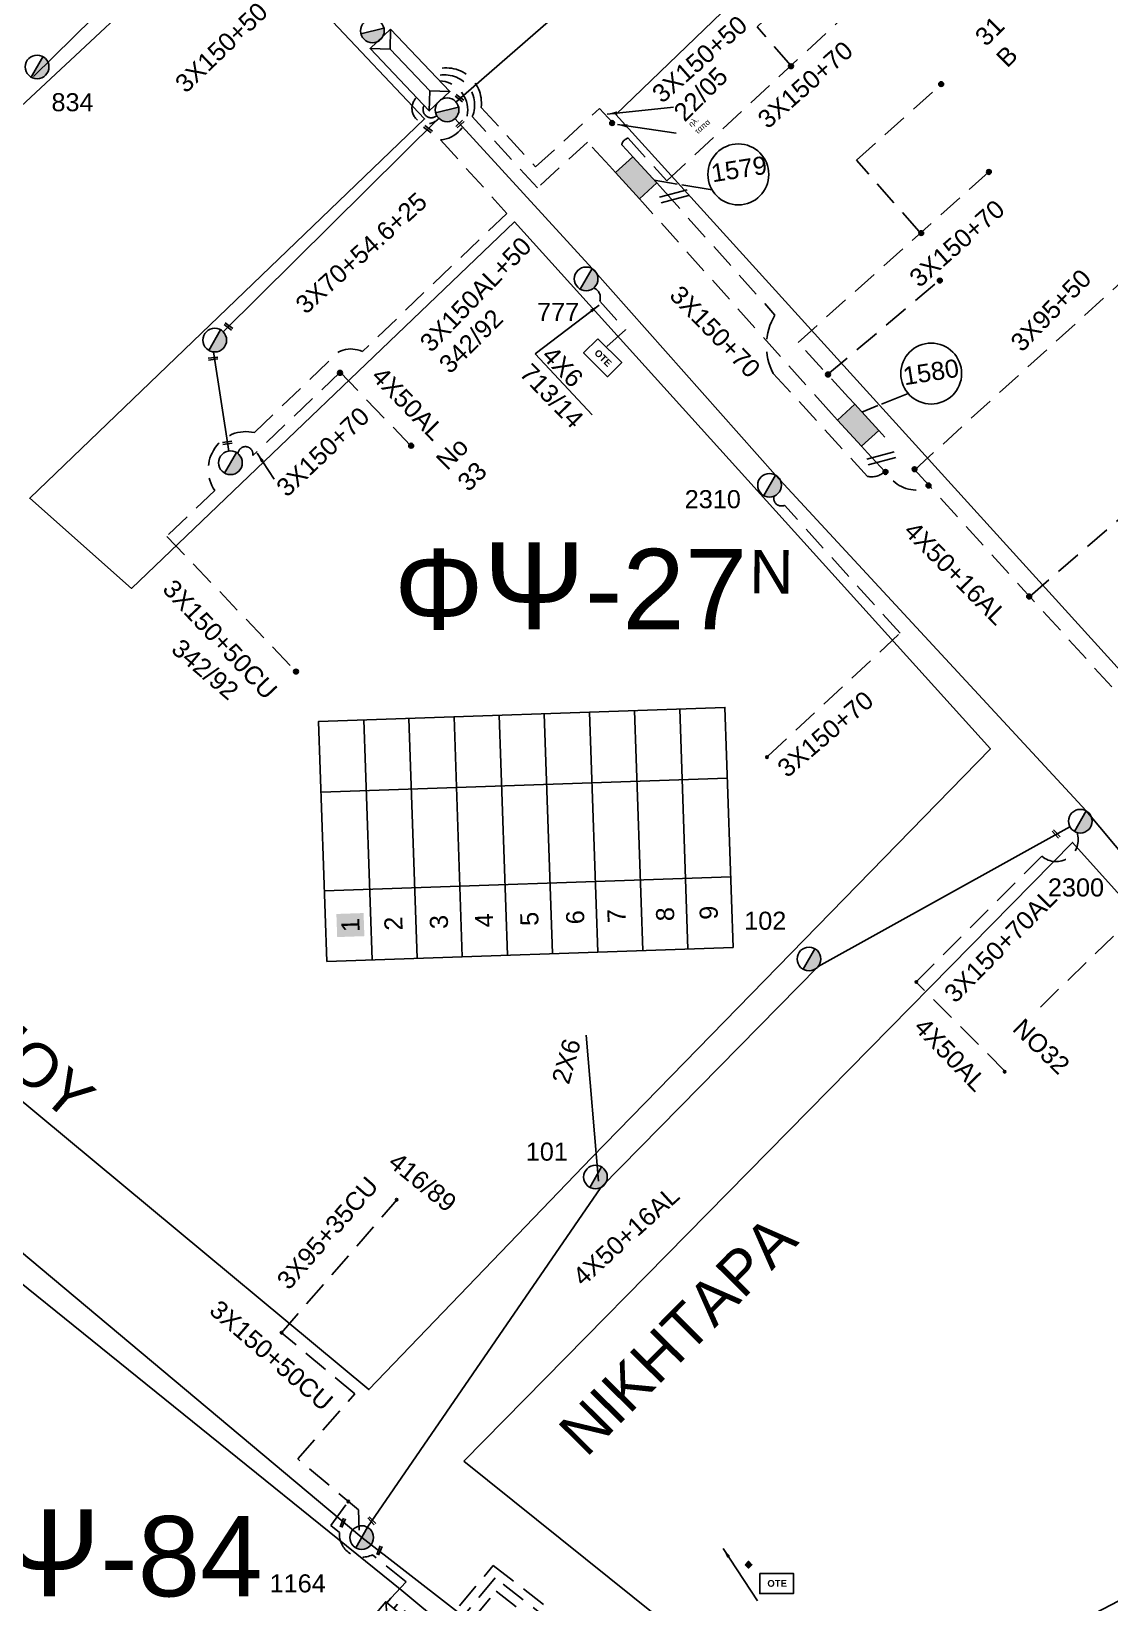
# Model space of a CAD drawing. Header units: millimetres. Extents: x 1421 to 13344, y 800 to 1949.
# Drawn here: x 11659.7 to 11767.1, y 1113.6 to 1270.1 of the extents above; entities that cross this region are included whole.
import ezdxf
from ezdxf.enums import TextEntityAlignment as Align

# ---------------------------------------------------------------- set-up
doc = ezdxf.new("R2010")
doc.units = ezdxf.units.MM
doc.linetypes.add('DASHED', pattern=[19.05, 12.7, -6.35])
for name, color, linetype in [('Link Box 4 Διευθύνσεων', 7, 'Continuous'), ('Pillar OTE', 7, 'Continuous'), ('Άγνωστα', 7, 'Continuous'), ('Ασφαλειοκιβώτια Χ.Τ 9 αναχωρήσεων', 7, 'Continuous'), ('Γυμνά εναέρια ΧΤ και ΦΟΠ (3Φ)   4x50+16AL', 7, 'Continuous'), ('Εναέρια παροχή ΧΤ 4x16', 7, 'SYN_LINE'), ('Επιγραφές - Σχήματα', 7, 'Continuous'), ('Καλωδια ΧΤ  3X95+50', 7, 'Continuous'), ('Καλώδια ΧΤ   3x150+50CU', 7, 'DASHED'), ('Καλώδια ΧΤ   3x150+70AL', 7, 'DASHED'), ('Καλώδια ΧΤ   3x150AL+50CU', 7, 'DASHED'), ('Μηχανική τομή', 7, 'Continuous'), ('Στύλος ΦΜ', 7, 'Continuous'), ('Στύλος ΦΜ @ 1', 7, 'Continuous'), ('Συνδέσεις', 7, 'Continuous'), ('Συνεστραμμένα ΧΤ   3x70+54.6+25 AL', 7, 'SYN_LINE'), ('Τομή', 7, 'Continuous'), ('Υποσταθμός εναέριος 2 στύλων', 7, 'Continuous'), ('Υποσταθμός πόλεως', 7, 'Continuous'), ('Υπόβαθρο ΔΕΗ', 7, 'Continuous'), ('Υπόγεια καλώδια Παροχών ΧΤ   4x16AL', 7, 'DASHED'), ('Υπόγεια καλώδια Παροχών ΧΤ   4x50AL', 7, 'DASHED'), ('Υπόγεια καλώδια Παροχών ΧΤ   4x6', 7, 'DASHED')]:
    doc.layers.add(name, color=color, linetype=linetype)
doc.styles.add('arial', font='ARIAL.TTF')
doc.styles.get("Standard").update_dxf_attribs({"font": 'ARIAL.TTF'})
doc.linetypes.add('SYN_LINE', pattern='A,0.5,-0.0001,["/\\/\\/\\/",Standard,S=0.1,R=0,X=0,Y=-0.05],-0.25', length=0.7501)
doc.dimstyles.new('ISO-25', dxfattribs={"dimtxt": 2.5, "dimasz": 2.5, "dimexe": 1.25, "dimexo": 0.625, "dimtad": 1, "dimtxsty": 'Standard', "dimcen": 2.5, "dimadec": 0, "dimazin": 0, "dimtfac": 1, "dimtmove": 0, "dimatfit": 3, "dimfxl": 1, "dimarcsym": 0})

# ---------------------------------------------------------------- blocks, each defined once
blk = doc.blocks.new('ΑΣΦΑΛΕΙΟΚΙΒΩΤΙΟ ΥΠΟΣΤΑΘΜΟΥ 9 ΑΝΑΧΩΡΗΣΕΩΝ')
at = {"layer": 'Ασφαλειοκιβώτια Χ.Τ 9 αναχωρήσεων', "ltscale": 40}
for p, q in [((-23.8, 40.36), (24.02, 40.36)), ((-9.72, 40.36), (-9.72, -40.64)), ((9.94, 40.36), (9.94, -40.64)), ((-23.8, 31.36), (24.02, 31.36)), ((-23.8, 22.36), (24.02, 22.36)), ((-23.8, 13.36), (24.02, 13.36)), ((-23.8, 4.36), (24.02, 4.36)), ((-23.8, -4.64), (24.02, -4.64)), ((-23.8, -13.64), (24.02, -13.64)), ((-23.8, -22.64), (24.02, -22.64)), ((-23.8, -31.64), (24.02, -31.64))]:
    blk.add_line(p, q, dxfattribs=at)
at = {"layer": 'Ασφαλειοκιβώτια Χ.Τ 9 αναχωρήσεων'}
blk.add_lwpolyline([(-23.8, -40.64), (24.02, -40.64), (24.02, 40.36), (-23.8, 40.36)], close=True, dxfattribs=at)
for s, p in [('1', (-18.12, 33.62)), ('2', (-18.12, 25.05)), ('3', (-18.12, 15.98)), ('4', (-18.12, 6.96)), ('5', (-18.12, -2.05)), ('6', (-18.12, -11.19)), ('7', (-18.12, -19.43)), ('8', (-18.12, -29.12)), ('9', (-18.12, -37.81))]:
    blk.add_text(s, height=3.6, dxfattribs=at).set_placement(p)
at = {"layer": 'Ασφαλειοκιβώτια Χ.Τ 9 αναχωρήσεων', "ltscale": 40}
for tag, height, p in [('ΟΝΟΜΑ', 5, (-0.16, 44.31)), ('ΚΕΙΜΕΝΟ 1', 2, (17.06, 35.59)), ('ΚΕΙΜΕΝΟ 2', 2, (17.06, 26.88)), ('ΚΕΙΜΕΝΟ 3', 2, (17.06, 17.69)), ('ΚΕΙΜΕΝΟ 4', 2, (17.06, 8.71)), ('ΚΕΙΜΕΝΟ 5', 2, (17.06, -0.13)), ('ΚΕΙΜΕΝΟ 6', 2, (17.06, -9.05)), ('ΚΕΙΜΕΝΟ 7', 2, (17.06, -18.13)), ('ΚΕΙΜΕΝΟ 8', 2, (17.06, -26.85)), ('ΚΕΙΜΕΝΟ 9', 2, (17.06, -35.99)), ('ΣΧ', 2, (-0.1, -42.64))]:
    blk.add_attdef(tag, text='', height=height, dxfattribs=at).set_placement(p, align=Align.MIDDLE_CENTER)
blk = doc.blocks.new('ΥΠΑΡΧΩΝ ΤΣΙΜΕΝΤΕΝΙΟΣ ΣΤΥΛΟΣ')
at = {"layer": 'Στύλος ΦΜ'}
blk.add_hatch(color=7, dxfattribs=at).paths.add_polyline_path([(-1.29, -2.28, 0.574793), (2.62, 0, 0.268822), (1.3, 2.27)])
at = {"layer": 'Στύλος ΦΜ', "color": 7}
blk.add_line((-1.29, -2.28), (1.3, 2.27), dxfattribs=at)
blk.add_circle((0, 0), 2.62, dxfattribs=at)
at = {"layer": 'Στύλος ΦΜ', "flags": 4}
for tag, p in [('ΑΡΙΘΜΟΣ', (-4.68, 8.05)), ('ΤΥΠΟΣ', (-4.91, 3.03))]:
    blk.add_attdef(tag, p, '', height=4, dxfattribs=at)
blk = doc.blocks.new('ΥΠΟΣΤΑΘΜΟΣ ΕΝΑΕΡΙΟΣ ΕΠΙ 2 ΣΤΥΛΩΝ')
at = {"layer": 'Υποσταθμός εναέριος 2 στύλων', "linetype": 'Continuous'}
for points in [[(-11.97, -2.11, 0.574793), (-8.45, -0.07, 0.268822), (-9.64, 1.98)], [(9.68, -2.15, 0.574793), (13.19, -0.1, 0.268822), (12.01, 1.95)]]:
    blk.add_hatch(color=256, dxfattribs=at).paths.add_polyline_path(points)
for p, q in [((-11.97, -2.11), (-9.64, 1.98)), ((9.68, -2.15), (12.01, 1.95))]:
    blk.add_line(p, q, dxfattribs=at)
for centre in [(-10.81, -0.07), (10.84, -0.1)]:
    blk.add_circle(centre, 2.36, dxfattribs=at)
at = {"layer": 'Υποσταθμός πόλεως', "linetype": 'Continuous', "ltscale": 40}
blk.add_lwpolyline([(-8.57, 2.82), (8.57, 2.82), (8.57, -2.82), (-8.57, -2.82)], close=True, dxfattribs=at)
for points in [[(-5.75, 0), (-8.57, 2.82)], [(-8.57, -2.82), (-5.75, 0)], [(-5.75, 0), (5.75, 0)], [(5.75, 0), (8.57, 2.82)], [(8.57, -2.82), (5.75, 0)]]:
    blk.add_lwpolyline(points, dxfattribs=at)
at = {"layer": 'Υποσταθμός εναέριος 2 στύλων', "ltscale": 40, "flags": 1}
for tag, p in [('ΜΕΤΑΣΧΗΜΑΤΙΣΜΟΣ', (14.09, 2.51)), ('ΙΣΧΥΣ', (14.07, -0.28)), ('ΑΡΙΘΜΟΣ', (14.19, -3))]:
    blk.add_attdef(tag, p, '', height=1.8, dxfattribs=at)
blk = doc.blocks.new('ΥΠΟΣΤΑΘΜΟΣ ΠΟΛΕΩΣ 13 ΑΝΑΧΩΡΗΣΕΩΝ')
at = {"layer": 'Υποσταθμός πόλεως', "ltscale": 40}
for p, q in [((-11.12, -2.82), (-11.12, -4)), ((-9.53, -2.82), (-9.53, -4)), ((-7.77, -2.82), (-7.77, -4)), ((-5.99, -2.82), (-5.99, -4)), ((-4.14, -2.82), (-4.14, -4)), ((-2.3, -2.82), (-2.3, -4)), ((-0.43, -2.82), (-0.43, -4)), ((1.54, -2.82), (1.54, -4)), ((3.43, -2.82), (3.43, -4)), ((5.39, -2.82), (5.39, -4)), ((7.32, -2.82), (7.32, -4)), ((9.32, -2.82), (9.32, -4)), ((11.11, -2.82), (11.11, -4))]:
    blk.add_line(p, q, dxfattribs=at)
blk.add_lwpolyline([(-11.43, 2.82), (11.43, 2.82), (11.43, -2.82), (-11.43, -2.82)], close=True, dxfattribs=at)
for points in [[(-8.62, 0), (-11.43, 2.82)], [(-11.43, -2.82), (-8.62, 0)], [(-8.62, 0), (8.62, 0)], [(8.62, 0), (11.43, 2.82)], [(11.43, -2.82), (8.62, 0)]]:
    blk.add_lwpolyline(points, dxfattribs=at)
at = {"layer": 'Υποσταθμός πόλεως', "linetype": 'SYN_LINE', "ltscale": 40, "flags": 1}
for tag, p in [('ΜΕΤΑΣΧΗΜΑΤΙΣΜΟΣ', (12.22, 1.68)), ('ΙΣΧΥΣ', (12.2, -1.11)), ('ΑΡΙΘΜΟΣ', (12.32, -3.83))]:
    blk.add_attdef(tag, p, '', height=1.8, dxfattribs=at)
blk = doc.blocks.new('_ΣΥΝΔΕΣΗ')
at = {"layer": 'Συνδέσεις', "linetype": 'SYN_LINE', "ltscale": 40}
blk.add_hatch(color=256, dxfattribs=at).paths.add_polyline_path([(0.5, -0.01, 1), (-0.5, -0.01, 1)])
at = {"layer": 'Συνδέσεις'}
blk.add_circle((0, -0.01), 0.5, dxfattribs=at)
blk = doc.blocks.new('ΜΗΧΑΝΙΚΗ ΤΟΜΗ')
at = {"layer": 'Μηχανική τομή', "ltscale": 40}
for p, q in [((-1.89, 0.78), (1.89, 0.78)), ((1.89, 0), (-1.89, 0))]:
    blk.add_line(p, q, dxfattribs=at)
blk = doc.blocks.new('LINK BOX 4 ΑΝΑΧΩΡΗΣΕΩΝ')
at = {"layer": 'Link Box 4 Διευθύνσεων', "ltscale": 40}
blk.add_hatch(color=256, dxfattribs=at).paths.add_polyline_path([(-3.54, 0), (-3.54, -4.67), (3.54, -4.67), (3.54, 0)])
for p, q in [((-3.54, 0), (-5.33, 0)), ((5.33, 0), (3.54, 0)), ((-3.54, -4.67), (-5.33, -4.67)), ((5.33, -4.67), (3.54, -4.67))]:
    blk.add_line(p, q, dxfattribs=at)
blk.add_lwpolyline([(-3.54, -4.67), (-3.54, 0), (3.54, 0), (3.54, -4.67)], close=True, dxfattribs=at)
blk = doc.blocks.new('ΤΟΜΗ')
at = {"layer": 'Τομή', "ltscale": 40}
for p, q in [((-5.68, 0), (5.68, 0)), ((5.68, -2.33), (-5.68, -2.33))]:
    blk.add_line(p, q, dxfattribs=at)
blk = doc.blocks.new('PILLAR ΟΤΕ')
at = {"layer": 'Pillar OTE', "ltscale": 40}
blk.add_lwpolyline([(-3.31, 2.02), (3.39, 2.02), (3.39, -1.99), (-3.31, -1.99)], close=True, dxfattribs=at)
at = {"layer": 'Pillar OTE', "insert": (-1.81, 0.71), "char_height": 1.3575, "width": 109.961, "attachment_point": 1}
blk.add_mtext('{\\fArial|b1|i0|c161|p34;OTE}', dxfattribs=at)
blk = doc.blocks.new('TSONTA XT1')
at = {"ltscale": 40}
h = blk.add_hatch(color=256, dxfattribs=at)
h.dxf.hatch_style = 1
h.paths.add_polyline_path([(595.96, 2487.66), (597.07, 2488.77), (595.96, 2489.87), (594.85, 2488.77)])
blk.add_lwpolyline([(594.85, 2488.77), (595.96, 2489.87), (597.07, 2488.77), (595.96, 2487.66)], close=True, dxfattribs=at)

msp = doc.modelspace()

# ---------------------------------------------------------------- hatches: boundary and pattern name
at = {"layer": 'Άγνωστα'}
for color in [27, 30, 6, 85, 5, 2, 133, 62]:
    msp.add_hatch(color=color, dxfattribs=at).paths.add_polyline_path([(11692.86232, 1180.00768), (11692.78308, 1182.3085), (11690.07363, 1182.21518), (11690.15288, 1179.91436)])

# ---------------------------------------------------------------- linework, layer by layer
at = {"layer": 'Άγνωστα', "color": 30}
msp.add_lwpolyline([(11701.98728, 1263.07569), (11733.96532, 1290.89933), (11743.83971, 1310.14027), (11758.80941, 1340.54781), (11780.23884, 1367.37378)], dxfattribs=at)
at = {"layer": 'Άγνωστα', "color": 6, "linetype": 'DASHED', "ltscale": 0.2}
for points in [[(11735.36433, 1266.69936), (11732.00714, 1270.57014), (11740.09064, 1278.25549)], [(11748.14484, 1250.16986), (11741.89423, 1257.27727), (11750.35093, 1264.85594)], [(11739.01273, 1235.93501), (11750.09036, 1245.25915)]]:
    msp.add_lwpolyline(points, dxfattribs=at)
at = {"layer": 'Άγνωστα', "color": 5}
msp.add_lwpolyline([(11716.17954, 1155.61449), (11714.95065, 1170.15892)], dxfattribs=at)
at = {"layer": 'Γυμνά εναέρια ΧΤ και ΦΟΠ (3Φ)   4x50+16AL', "color": 2, "linetype": 'Continuous', "ltscale": 0.2}
msp.add_lwpolyline([(11701.88987, 1261.42476), (11715.54338, 1246.48717), (11733.81805, 1225.93093), (11764.77983, 1192.47925), (11774.80889, 1180.50095), (11794.21296, 1158.50445), (11813.66978, 1137.12738)], dxfattribs=at)
at = {"layer": 'Γυμνά εναέρια ΧΤ και ΦΟΠ (3Φ)   4x50+16AL', "color": 5, "linetype": 'Continuous', "ltscale": 0.2}
msp.add_lwpolyline([(11693.17913, 1121.13483), (11716.42493, 1154.969), (11738.08206, 1176.99229), (11763.16401, 1190.88664)], dxfattribs=at)
at = {"layer": 'Εναέρια παροχή ΧΤ 4x16', "color": 5, "ltscale": 20}
msp.add_lwpolyline([(11659.88946, 1265.61398), (11679.71221, 1285.13818)], dxfattribs=at)
at = {"layer": 'Καλωδια ΧΤ  3X95+50', "color": 30, "linetype": 'DASHED', "ltscale": 0.2}
msp.add_lwpolyline([(11747.6916, 1226.45718), (11772.73125, 1249.18419)], dxfattribs=at)
at = {"layer": 'Καλωδια ΧΤ  3X95+50', "color": 5, "linetype": 'DASHED', "ltscale": 0.2}
msp.add_lwpolyline([(11684.61165, 1140.5142), (11696.12897, 1153.77549)], dxfattribs=at)
at = {"layer": 'Καλώδια ΧΤ   3x150+50CU', "color": 62, "linetype": 'DASHED', "ltscale": 0.2}
msp.add_lwpolyline([(11699.49325, 1266.11147, -0.597957302), (11704.49445, 1262.54499), (11709.9269, 1256.61245), (11716.28504, 1262.43462), (11717.57078, 1261.03052)], format="xyb", dxfattribs=at)
at = {"layer": 'Καλώδια ΧΤ   3x150+50CU', "color": 30, "linetype": 'DASHED', "ltscale": 0.2}
msp.add_lwpolyline([(11742.98798, 1228.13774), (11745.54064, 1225.3501, 0.308418429), (11749.24955, 1224.74084)], format="xyb", dxfattribs=at)
at = {"layer": 'Καλώδια ΧΤ   3x150+50CU', "color": 5, "linetype": 'DASHED', "ltscale": 0.2}
msp.add_lwpolyline([(11692.35514, 1120.85711), (11692.26357, 1122.86296), (11686.22568, 1127.94801), (11691.90081, 1134.41795), (11684.61165, 1140.5142)], dxfattribs=at)
at = {"layer": 'Καλώδια ΧΤ   3x150+70AL', "color": 6, "linetype": 'DASHED', "ltscale": 0.2}
msp.add_lwpolyline([(11718.99588, 1258.28334), (11718.5103, 1258.81362, -0.305310554), (11719.13634, 1259.47859), (11722.98587, 1255.23768), (11745.78544, 1276.34866)], format="xyb", dxfattribs=at)
for points in [[(11741.11087, 1233.64372), (11736.07651, 1239.14153), (11755.13683, 1256.15944)], [(11739.38952, 1232.06747), (11720.57056, 1253.10763)]]:
    msp.add_lwpolyline(points, dxfattribs=at)
at = {"layer": 'Καλώδια ΧΤ   3x150+70AL', "color": 30, "linetype": 'DASHED', "ltscale": 0.2}
for points in [[(11722.59435, 1254.3536), (11733.77054, 1241.85828, 0.264622077), (11733.60685, 1236.04611), (11742.99491, 1225.79381, 0.241258412), (11744.70686, 1226.26063)], [(11747.6916, 1226.45718), (11788.07649, 1181.96635, 0.203709817), (11789.04149, 1178.70916), (11790.04782, 1177.61509)]]:
    msp.add_lwpolyline(points, format="xyb", dxfattribs=at)
at = {"layer": 'Καλώδια ΧΤ   3x150+70AL', "color": 27, "linetype": 'DASHED', "ltscale": 0.2}
msp.add_lwpolyline([(11690.44633, 1236.1829), (11681.74137, 1227.85823, 1.078139601), (11680.2683, 1228.05685)], format="xyb", dxfattribs=at)
at = {"layer": 'Καλώδια ΧΤ   3x150+70AL', "color": 2, "linetype": 'DASHED', "ltscale": 0.2}
msp.add_lwpolyline([(11733.05102, 1197.92622), (11746.23106, 1210.17987), (11746.23106, 1210.17987), (11746.23106, 1210.17987), (11734.72528, 1222.9159, -0.655879411), (11733.69273, 1223.82492)], format="xyb", dxfattribs=at)
at = {"layer": 'Καλώδια ΧΤ   3x150+70AL', "color": 5, "ltscale": 0.2}
msp.add_lwpolyline([(11747.82263, 1175.44733), (11760.36914, 1187.95776, 0.761856138), (11763.86743, 1190.32585)], format="xyb", dxfattribs=at)
at = {"layer": 'Καλώδια ΧΤ   3x150AL+50CU', "color": 85, "linetype": 'DASHED', "ltscale": 0.2}
for points in [[(11700.36275, 1265.19503, -0.931353019), (11700.46174, 1259.2943), (11707.06078, 1251.98966), (11692.66366, 1238.22149, 0.38838129), (11689.26356, 1237.19322), (11681.90873, 1230.15969, 0.677504832), (11677.94985, 1224.38578), (11673.17901, 1219.82335), (11685.92111, 1206.49919)], [(11619.31034, 1038.78576), (11659.73491, 1057.9044, 0.281978332), (11661.43457, 1056.55494), (11674.71262, 1062.86623), (11675.61437, 1064.47773), (11709.69036, 1080.67465), (11725.48592, 1088.90117, 1.070764304), (11726.62388, 1094.35153), (11719.22348, 1101.13153, 0.233414637), (11717.69375, 1106.89069), (11705.88865, 1116.09239), (11700.63775, 1109.78117)]]:
    msp.add_lwpolyline(points, format="xyb", dxfattribs=at)
at = {"layer": 'Καλώδια ΧΤ   3x150AL+50CU', "color": 6, "linetype": 'DASHED', "ltscale": 0.2}
for points in [[(11717.27453, 1256.70709), (11715.09036, 1259.09233), (11710.10945, 1254.5313), (11703.6117, 1261.62721, 0.643371703), (11699.94465, 1265.6357)], [(11882.42558, 1224.62897), (11886.29837, 1227.98149), (11897.48654, 1215.11389), (11879.92446, 1197.91822), (11850.4038, 1168.34147), (11833.28391, 1152.58409, -0.250951788), (11830.03452, 1149.59331), (11816.7989, 1136.59924, 0.675915527), (11814.40043, 1138.76237), (11796.59677, 1158.32313), (11776.7249, 1180.84992), (11772.979, 1185.32388), (11759.49691, 1172.25633)]]:
    msp.add_lwpolyline(points, format="xyb", dxfattribs=at)
at = {"layer": 'Καλώδια ΧΤ   3x150AL+50CU', "color": 5, "linetype": 'DASHED', "ltscale": 0.2}
msp.add_lwpolyline([(11695.48422, 1114.06888), (11697.01375, 1115.71255), (11693.66897, 1118.40316, -0.580592407), (11690.38032, 1120.62487), (11689.52031, 1121.31882), (11691.25663, 1123.711)], format="xyb", dxfattribs=at)
at = {"layer": 'Καλώδια ΧΤ   3x150AL+50CU', "color": 30, "linetype": 'DASHED', "ltscale": 0.2}
msp.add_lwpolyline([(11699.91939, 1110.37885), (11705.70936, 1117.338), (11718.44353, 1107.41211, -0.216891354), (11720.49708, 1101.69115), (11727.10522, 1095.63699, -0.9001756), (11726.28648, 1087.35294), (11677.3703, 1064.10222), (11676.14502, 1061.77768), (11615.08192, 1032.75332, -0.60157845), (11614.43646, 1033.87669), (11615.50487, 1034.38601)], format="xyb", dxfattribs=at)
at = {"layer": 'Καλώδια ΧΤ   3x150AL+50CU', "color": 27, "linetype": 'DASHED', "ltscale": 0.2}
msp.add_lwpolyline([(11701.34727, 1109.19086), (11705.98708, 1114.76758), (11716.8041, 1106.33605, -0.34884479), (11716.67192, 1099.2377), (11724.48865, 1092.93617, 0.558606965), (11725.51087, 1092.22867)], format="xyb", dxfattribs=at)
msp.add_arc((11699.12475, 1262.44533), 1.52136, 134.4246714, 319.4100473, dxfattribs=at)
at = {"layer": 'Καλώδια ΧΤ   3x150AL+50CU', "color": 2, "linetype": 'DASHED', "ltscale": 0.2}
msp.add_arc((11699.53779, 1262.33523), 0.83064, 150.9064709, 311.001565, dxfattribs=at)
at = {"layer": 'Συνεστραμμένα ΧΤ   3x70+54.6+25 AL', "color": 27, "ltscale": 20}
msp.add_lwpolyline([(11700.28005, 1261.45547), (11678.79272, 1240.19501)], dxfattribs=at)
at = {"layer": 'Συνεστραμμένα ΧΤ   3x70+54.6+25 AL', "color": 27, "linetype": 'SYN_LINE', "ltscale": 8}
msp.add_lwpolyline([(11677.84117, 1238.19443), (11679.34378, 1228.31109)], dxfattribs=at)
at = {"layer": 'Συνεστραμμένα ΧΤ   3x70+54.6+25 AL', "color": 5, "linetype": 'SYN_LINE', "ltscale": 20}
msp.add_lwpolyline([(11616.21451, 1180.4325), (11635.69888, 1166.99136), (11651.87794, 1154.20831), (11692.59583, 1120.11165), (11714.7988, 1102.9055), (11725.80303, 1092.82379)], dxfattribs=at)
at = {"layer": 'Υπόβαθρο ΔΕΗ'}
for points in [[(11822.69472, 1146.39203), (11717.92025, 1261.81893), (11741.66147, 1284.6935), (11776.0413, 1351.71589), (11893.43568, 1216.69968), (11822.69472, 1146.39203)], [(11569.99295, 1233.75393), (11644.03885, 1175.74488), (11693.31557, 1134.85282), (11715.50503, 1157.92733), (11755.23158, 1198.66823), (11707.82952, 1251.13872), (11669.65315, 1214.63011), (11659.51702, 1223.61695), (11698.86379, 1261.38903), (11679.38064, 1282.02863), (11655.16267, 1259.39971), (11649.6103, 1265.02247), (11674.82659, 1288.174), (11652.71443, 1312.05408), (11569.99295, 1233.75393)], [(11724.03468, 1254.89956), (11721.74297, 1255.28336)], [(11727.51031, 1254.31748), (11724.48759, 1254.8237)], [(11709.88494, 1237.99547), (11715.54954, 1231.92863)], [(11744.37598, 1232.9904), (11747.02743, 1234.06433)], [(11742.43063, 1232.20247), (11744.00529, 1232.84026)], [(11702.75798, 1127.72643), (11763.41625, 1189.34748), (11811.17072, 1136.2814), (11738.98636, 1098.68608), (11702.75798, 1127.72643)], [(11524.33926, 1075.87382), (11625.73679, 1172.01446), (11696.59297, 1114.84043), (11723.48374, 1092.45949), (11587.63786, 1028.02045), (11524.33926, 1075.87382)]]:
    msp.add_lwpolyline(points, dxfattribs=at)
for centre in [(11730.11917, 1255.86544), (11749.3338, 1236.03487)]:
    msp.add_circle(centre, 3.03354, dxfattribs=at)
at = {"layer": 'Υπόγεια καλώδια Παροχών ΧΤ   4x16AL', "color": 30, "ltscale": 0.2}
msp.add_lwpolyline([(11759.14747, 1213.83659), (11785.3177, 1236.36869)], dxfattribs=at)
at = {"layer": 'Υπόγεια καλώδια Παροχών ΧΤ   4x50AL', "color": 27, "ltscale": 0.2}
msp.add_lwpolyline([(11690.44633, 1236.1829), (11697.46341, 1228.86349)], dxfattribs=at)
at = {"layer": 'Υπόγεια καλώδια Παροχών ΧΤ   4x50AL', "color": 5, "ltscale": 0.2}
msp.add_lwpolyline([(11756.73401, 1166.51084), (11747.83867, 1175.42608)], dxfattribs=at)
at = {"layer": 'Υπόγεια καλώδια Παροχών ΧΤ   4x6', "color": 2, "linetype": 'DASHED', "ltscale": 0.2}
msp.add_lwpolyline([(11715.70846, 1244.55771, -0.401342926), (11716.31351, 1243.23932), (11718.87444, 1240.40457), (11717.02594, 1238.73464)], format="xyb", dxfattribs=at)

# ---------------------------------------------------------------- block references
at = {"layer": 'Link Box 4 Διευθύνσεων', "xscale": 0.4999999999999999, "yscale": 0.4999999999999999, "zscale": 0.4999999999999999, "rotation": 312.4804185998576}
for p in [(11720.79511, 1256.31847), (11742.9101, 1231.67885)]:
    msp.add_blockref('LINK BOX 4 ΑΝΑΧΩΡΗΣΕΩΝ', p, dxfattribs=at)
at = {"layer": 'Pillar OTE', "xscale": 0.5, "yscale": 0.5, "zscale": 0.5, "rotation": 315.0950187467437}
msp.add_blockref('PILLAR ΟΤΕ', (11716.58423, 1237.62107), dxfattribs=at)
at = {"layer": 'Pillar OTE', "xscale": 0.5, "yscale": 0.5, "zscale": 0.5}
msp.add_blockref('PILLAR ΟΤΕ', (11733.9144, 1115.53367), dxfattribs=at)
at = {"layer": 'Ασφαλειοκιβώτια Χ.Τ 9 αναχωρήσεων', "xscale": 0.4999999999999998, "yscale": 0.4999999999999998, "zscale": 0.4999999999999998, "rotation": 91.97262806557677}
msp.add_blockref('ΑΣΦΑΛΕΙΟΚΙΒΩΤΙΟ ΥΠΟΣΤΑΘΜΟΥ 9 ΑΝΑΧΩΡΗΣΕΩΝ', (11708.88435, 1190.07745), dxfattribs=at)
at = {"layer": 'Μηχανική τομή'}
for p, xscale, yscale, zscale, rotation in [((11702.2729, 1263.38517), 0.2500000000002005, 0.2500000000002005, 0.2500000000002005, 323.2559298037776), ((11702.44526, 1260.81713), 0.249999999999919, 0.249999999999919, 0.249999999999919, 43.44704939892168), ((11699.14138, 1260.29289), 0.2500000000002005, 0.2500000000002005, 0.2500000000002005, 323.2559298037776), ((11679.26115, 1240.65316), 0.2500000000002005, 0.2500000000002005, 0.2500000000002005, 323.2559298037776), ((11677.80582, 1237.42157), 0.2500000000002005, 0.2500000000002005, 0.2500000000002005, 7.636592084713301), ((11679.21254, 1229.0432), 0.2500000000002005, 0.2500000000002005, 0.2500000000002005, 7.636592084713301), ((11761.70641, 1190.12793), 0.2500000000001928, 0.2500000000001928, 0.2500000000001928, 312.6268794242704), ((11690.79149, 1121.54708), 0.249999999999919, 0.249999999999919, 0.249999999999919, 68.45138536945211), ((11693.52644, 1121.71588), 0.2500000000001928, 0.2500000000001928, 0.2500000000001928, 312.6268794242704), ((11694.45936, 1118.79255), 0.249999999999919, 0.249999999999919, 0.249999999999919, 68.45138536945211)]:
    msp.add_blockref('ΜΗΧΑΝΙΚΗ ΤΟΜΗ', p, dxfattribs=dict(at, xscale=xscale, yscale=yscale, zscale=zscale, rotation=rotation))
at = {"layer": 'Στύλος ΦΜ @ 1', "ltscale": 40}
ref = msp.add_blockref('ΥΠΑΡΧΩΝ ΤΣΙΜΕΝΤΕΝΙΟΣ ΣΤΥΛΟΣ', (11660.25702, 1266.56862), dxfattribs=dict(at, xscale=0.4499999999998181, yscale=0.4499999999998181, zscale=0.4499999999998181))
ref.add_attrib('ΤΥΠΟΣ', '834', (11661.68538, 1262.15535), dxfattribs={"layer": 'Στύλος ΦΜ', "height": 1.8, "flags": 4})
ref = msp.add_blockref('ΥΠΑΡΧΩΝ ΤΣΙΜΕΝΤΕΝΙΟΣ ΣΤΥΛΟΣ', (11714.95782, 1245.46528), dxfattribs=dict(at, xscale=0.4499999999998181, yscale=0.4499999999998181, zscale=0.4499999999998181))
ref.add_attrib('ΤΥΠΟΣ', '777', (11710.06558, 1241.27353), dxfattribs={"layer": 'Στύλος ΦΜ', "height": 1.8, "flags": 4})
at = {"layer": 'Στύλος ΦΜ @ 1', "ltscale": 40, "xscale": 0.4499999999998181, "yscale": 0.4499999999998181, "zscale": 0.4499999999998181}
for p in [(11677.95551, 1239.36663), (11679.52081, 1227.1467)]:
    msp.add_blockref('ΥΠΑΡΧΩΝ ΤΣΙΜΕΝΤΕΝΙΟΣ ΣΤΥΛΟΣ', p, dxfattribs=at)
at = {"layer": 'Στύλος ΦΜ @ 1', "ltscale": 40}
ref = msp.add_blockref('ΥΠΑΡΧΩΝ ΤΣΙΜΕΝΤΕΝΙΟΣ ΣΤΥΛΟΣ', (11733.23249, 1224.90904), dxfattribs=dict(at, xscale=0.4499999999998181, yscale=0.4499999999998181, zscale=0.4499999999998181))
ref.add_attrib('ΤΥΠΟΣ', '2310', (11724.77828, 1222.62581), dxfattribs={"layer": 'Στύλος ΦΜ', "height": 1.8, "flags": 4})
ref = msp.add_blockref('ΥΠΑΡΧΩΝ ΤΣΙΜΕΝΤΕΝΙΟΣ ΣΤΥΛΟΣ', (11764.19427, 1191.45736), dxfattribs=dict(at, xscale=0.4499999999998181, yscale=0.4499999999998181, zscale=0.4499999999998181))
ref.add_attrib('ΤΥΠΟΣ', '2300', (11760.96586, 1183.96044), dxfattribs={"layer": 'Στύλος ΦΜ', "height": 1.8, "flags": 4})
ref = msp.add_blockref('ΥΠΑΡΧΩΝ ΤΣΙΜΕΝΤΕΝΙΟΣ ΣΤΥΛΟΣ', (11737.16348, 1177.72941), dxfattribs=dict(at, xscale=0.4499999999998181, yscale=0.4499999999998181, zscale=0.4499999999998181))
ref.add_attrib('ΤΥΠΟΣ', '102', (11730.70497, 1180.64312), dxfattribs={"layer": 'Στύλος ΦΜ', "height": 1.8, "flags": 4})
ref = msp.add_blockref('ΥΠΑΡΧΩΝ ΤΣΙΜΕΝΤΕΝΙΟΣ ΣΤΥΛΟΣ', (11715.88913, 1156.01783), dxfattribs=dict(at, xscale=0.4499999999998181, yscale=0.4499999999998181, zscale=0.4499999999998181))
ref.add_attrib('ΤΥΠΟΣ', '101', (11708.94428, 1157.65018), dxfattribs={"layer": 'Στύλος ΦΜ', "height": 1.8, "flags": 4})
ref = msp.add_blockref('ΥΠΑΡΧΩΝ ΤΣΙΜΕΝΤΕΝΙΟΣ ΣΤΥΛΟΣ', (11692.59357, 1120.11294), dxfattribs=dict(at, xscale=0.4499999999998181, yscale=0.4499999999998181, zscale=0.4499999999998181))
ref.add_attrib('ΤΥΠΟΣ', '1164', (11683.42024, 1114.65343), dxfattribs={"layer": 'Στύλος ΦΜ', "height": 1.8, "flags": 4})
at = {"layer": 'Συνδέσεις'}
for name, p, xscale, yscale, zscale in [('_ΣΥΝΔΕΣΗ', (11735.36719, 1266.64363), 0.4777242751394019, 0.4777242751394019, 0.4777242751394019), ('_ΣΥΝΔΕΣΗ', (11750.32841, 1264.86455), 0.4777242751394019, 0.4777242751394019, 0.4777242751394019), ('_ΣΥΝΔΕΣΗ', (11717.54251, 1260.98726), 0.4777242751394019, 0.4777242751394019, 0.4777242751394019), ('_ΣΥΝΔΕΣΗ', (11755.0832, 1256.11451), 0.4777242751394019, 0.4777242751394019, 0.4777242751394019), ('_ΣΥΝΔΕΣΗ', (11748.34107, 1250.0269), 0.4777242751394019, 0.4777242751394019, 0.4777242751394019), ('_ΣΥΝΔΕΣΗ', (11750.19845, 1245.29945), 0.4777242751394019, 0.4777242751394019, 0.4777242751394019), ('_ΣΥΝΔΕΣΗ', (11690.43537, 1236.11373), 0.4777242751394019, 0.4777242751394019, 0.4777242751394019), ('_ΣΥΝΔΕΣΗ', (11739.05243, 1235.94766), 0.4777242751394019, 0.4777242751394019, 0.4777242751394019), ('_ΣΥΝΔΕΣΗ', (11697.52327, 1228.85337), 0.4777242751394019, 0.4777242751394019, 0.4777242751394019), ('_ΣΥΝΔΕΣΗ', (11747.67877, 1226.50904), 0.4777242751394019, 0.4777242751394019, 0.4777242751394019), ('_ΣΥΝΔΕΣΗ', (11744.78576, 1226.24055), 0.4777242751394019, 0.4777242751394019, 0.4777242751394019), ('_ΣΥΝΔΕΣΗ', (11749.06328, 1224.89397), 0.4777242751394019, 0.4777242751394019, 0.4777242751394019), ('_ΣΥΝΔΕΣΗ', (11759.1006, 1213.83761), 0.4777242751394019, 0.4777242751394019, 0.4777242751394019), ('_ΣΥΝΔΕΣΗ', (11686.05243, 1206.35928), 0.4777242751394019, 0.4777242751394019, 0.4777242751394019), ('_ΣΥΝΔΕΣΗ', (11732.96927, 1197.83525), 0.25, 0.25, 0.25), ('_ΣΥΝΔΕΣΗ', (11747.85586, 1175.43834), 0.25, 0.25, 0.25), ('_ΣΥΝΔΕΣΗ', (11756.65482, 1166.50673), 0.25, 0.25, 0.25), ('_ΣΥΝΔΕΣΗ', (11696.07737, 1153.75912), 0.25, 0.25, 0.25), ('_ΣΥΝΔΕΣΗ', (11684.61165, 1140.5142), 0.25, 0.25, 0.25), ('_ΣΥΝΔΕΣΗ', (11691.25663, 1123.711), 0.25, 0.25, 0.25), ('TSONTA XT1', (11547.86643, 352.07066), 0.3075184835441075, 0.3075184835441075, 0.3075184835441075)]:
    msp.add_blockref(name, p, dxfattribs=dict(at, xscale=xscale, yscale=yscale, zscale=zscale))
at = {"layer": 'Τομή', "xscale": 0.2499999999998873, "yscale": 0.2499999999998873, "zscale": 0.2499999999998873, "rotation": 195.0273524377815}
for p in [(11723.78978, 1253.39666), (11744.43199, 1227.31905)]:
    msp.add_blockref('ΤΟΜΗ', p, dxfattribs=at)
at = {"layer": 'Υποσταθμός εναέριος 2 στύλων', "xscale": 0.4999999999999999, "yscale": 0.4999999999999999, "zscale": 0.4999999999999999, "rotation": 313.4943236845296}
msp.add_blockref('ΥΠΟΣΤΑΘΜΟΣ ΕΝΑΕΡΙΟΣ ΕΠΙ 2 ΣΤΥΛΩΝ', (11697.40759, 1266.26452), dxfattribs=at)
at = {"layer": 'Υποσταθμός πόλεως', "xscale": 0.5, "yscale": 0.5, "zscale": 0.5, "rotation": 140.2397324891608}
msp.add_blockref('ΥΠΟΣΤΑΘΜΟΣ ΠΟΛΕΩΣ 13 ΑΝΑΧΩΡΗΣΕΩΝ', (11698.47562, 1108.97706), dxfattribs=at)

# ---------------------------------------------------------------- texts
at = {"ltscale": 40, "char_height": 4, "width": 64.8866414, "attachment_point": 1, "style": 'arial'}
for s, insert, rotation in [('{\\H1.083x;N}', (11731.24581, 1218.48273), 359.6276144), ('{\\H1.083x;P.ΦEΡΡAIOY}', (11638.34467, 1188.97695), 318.9379338), ('{\\H1.083x;NIKHTAPA}', (11711.88608, 1131.04966), 45.2780614)]:
    msp.add_mtext(s, dxfattribs=dict(at, insert=insert, rotation=rotation))
at = {"layer": 'Άγνωστα', "color": 7, "char_height": 1.8, "attachment_point": 1}
for s, gutter_width, insert, rotation in [('3X150+50', 12.5, (11673.8242, 1265.17138), 43.8315143), ('3X150+50', 12.5, (11721.33721, 1264.2175), 41.3120751), ('3X150+70', 12.5, (11731.8611, 1261.67565), 41.3120751), ('22/05', 1.97984, (11723.50519, 1262.28376), 44.9359626), ('1579', 12.5, (11727.27867, 1256.85384), 9.0165632), ('3X70+54.6+25', 12.5, (11685.81396, 1243.19248), 42.0431192), ('3X150+70', 12.5, (11746.97155, 1245.86899), 41.3120751), ('3X150AL+50', 12.5, (11698.22104, 1239.29859), 46.0030075), ('3X95+50', 12.5, (11757.07844, 1239.33919), 45.7515386), ('3X150+70', 12.5, (11724.43391, 1244.96991), 314.2239608), ('342/92', 1.97984, (11700.12048, 1237.18882), 44.9359626), ('1580', 12.5, (11746.40587, 1236.64081), 9.0165632), ('3X150+70', 12.5, (11683.90696, 1224.94906), 43.3320749), ('3X150+50CU', 12.5, (11673.95221, 1215.70645), 313.2348799), ('342/92', 12.5, (11674.66705, 1209.76302), 319.4930811), ('3X150+70', 12.5, (11733.81714, 1197.0748), 40.5077301), ('NO32', 12.5, (11758.58455, 1171.96086), 315.9264951), ('2X6', 12.5, (11711.50001, 1165.64695), 74.2262329), ('416/89', 12.5, (11696.24295, 1158.63275), 321.1974251), ('3X95+35CU', 12.5, (11683.98664, 1145.85712), 48.9353535), ('3X150+50CU', 12.5, (11678.46903, 1143.907), 319.0284259)]:
    msp.add_mtext_dynamic_manual_height_columns(s, width=1.8, gutter_width=gutter_width, heights=[0.04535], dxfattribs=dict(at, insert=insert, rotation=rotation))
at = {"layer": 'Άγνωστα', "color": 7}
note = msp.add_mtext_dynamic_manual_height_columns('31 ', width=1.8, gutter_width=1.97984, heights=[0.04535, 0], dxfattribs=dict(at, insert=(11750.85102, 1267.12784), char_height=1.8, attachment_point=1, rotation=44.9359626))
for column, words in zip(note.columns.linked_columns, ['B']):
    column.text = words
note = msp.add_mtext_dynamic_manual_height_columns('ηλ. ', width=1.8, gutter_width=0, heights=[0.04535, 0], dxfattribs=dict(at, insert=(11723.72311, 1259.77877), char_height=0.560507, attachment_point=1, rotation=41.3120751))
for column, words in zip(note.columns.linked_columns, ['ταπα']):
    column.text = words
note = msp.add_mtext_dynamic_manual_height_columns('No ', width=1.8, gutter_width=1.97984, heights=[0.04535, 0], dxfattribs=dict(at, insert=(11697.16593, 1224.90352), char_height=1.8, attachment_point=1, rotation=44.9359626))
for column, words in zip(note.columns.linked_columns, ['33']):
    column.text = words
at = {"layer": 'Γυμνά εναέρια ΧΤ και ΦΟΠ (3Φ)   4x50+16AL', "color": 7, "char_height": 1.8, "attachment_point": 1}
for insert, rotation in [((11747.77591, 1221.48457), 314.7487489), ((11713.43164, 1146.39524), 42.2541313)]:
    msp.add_mtext_dynamic_manual_height_columns('4X50+16AL', width=1.8, gutter_width=12.5, heights=[0.04535], dxfattribs=dict(at, insert=insert, rotation=rotation))
at = {"layer": 'Καλώδια ΧΤ   3x150+70AL', "color": 7, "insert": (11750.44688, 1174.51492), "char_height": 1.8, "attachment_point": 1, "rotation": 45.3133261}
msp.add_mtext_dynamic_manual_height_columns('3X150+70AL', width=1.8, gutter_width=12.5, heights=[0.04535], dxfattribs=at)
at = {"layer": 'Υπόβαθρο ΔΕΗ', "char_height": 8, "attachment_point": 1}
for s, insert in [('Φ{\\H1.0833x;Ψ}-27', (11695.8203, 1219.24029)), ('Φ{\\H1.0833x;Ψ}-84', (11647.53233, 1122.92317))]:
    msp.add_mtext_dynamic_manual_height_columns(s, width=84.657329, gutter_width=12.5, heights=[0], dxfattribs=dict(at, insert=insert))
at = {"layer": 'Υπόγεια καλώδια Παροχών ΧΤ   4x50AL', "color": 7, "char_height": 1.8, "attachment_point": 1}
for s, insert, rotation in [('4X6', (11711.71805, 1238.95913), 314.1274579), ('4X50AL', (11694.75078, 1236.89526), 314.1274579), ('713/14', (11709.50934, 1237.2046), 314.1274579), ('4X50AL', (11748.80636, 1172.07546), 313.9039224)]:
    msp.add_mtext_dynamic_manual_height_columns(s, width=1.8, gutter_width=12.5, heights=[0.04535], dxfattribs=dict(at, insert=insert, rotation=rotation))

# ---------------------------------------------------------------- leaders
at = {"layer": 'Επιγραφές - Σχήματα', "ltscale": 40}
for points in [[(11717.05871, 1261.88198), (11723.65412, 1262.57254)], [(11718.0723, 1260.83097), (11723.92692, 1259.98244)], [(11716.24891, 1242.85778), (11709.88494, 1237.99547)], [(11682.16478, 1228.10644), (11683.87935, 1225.50705)], [(11728.60506, 1119.01891), (11732.0342, 1113.82014)]]:
    msp.add_leader(points, dimstyle='ISO-25', override={"dimasz": 1, "dimtad": 0}, dxfattribs=at)

doc.saveas('drawing.dxf')
